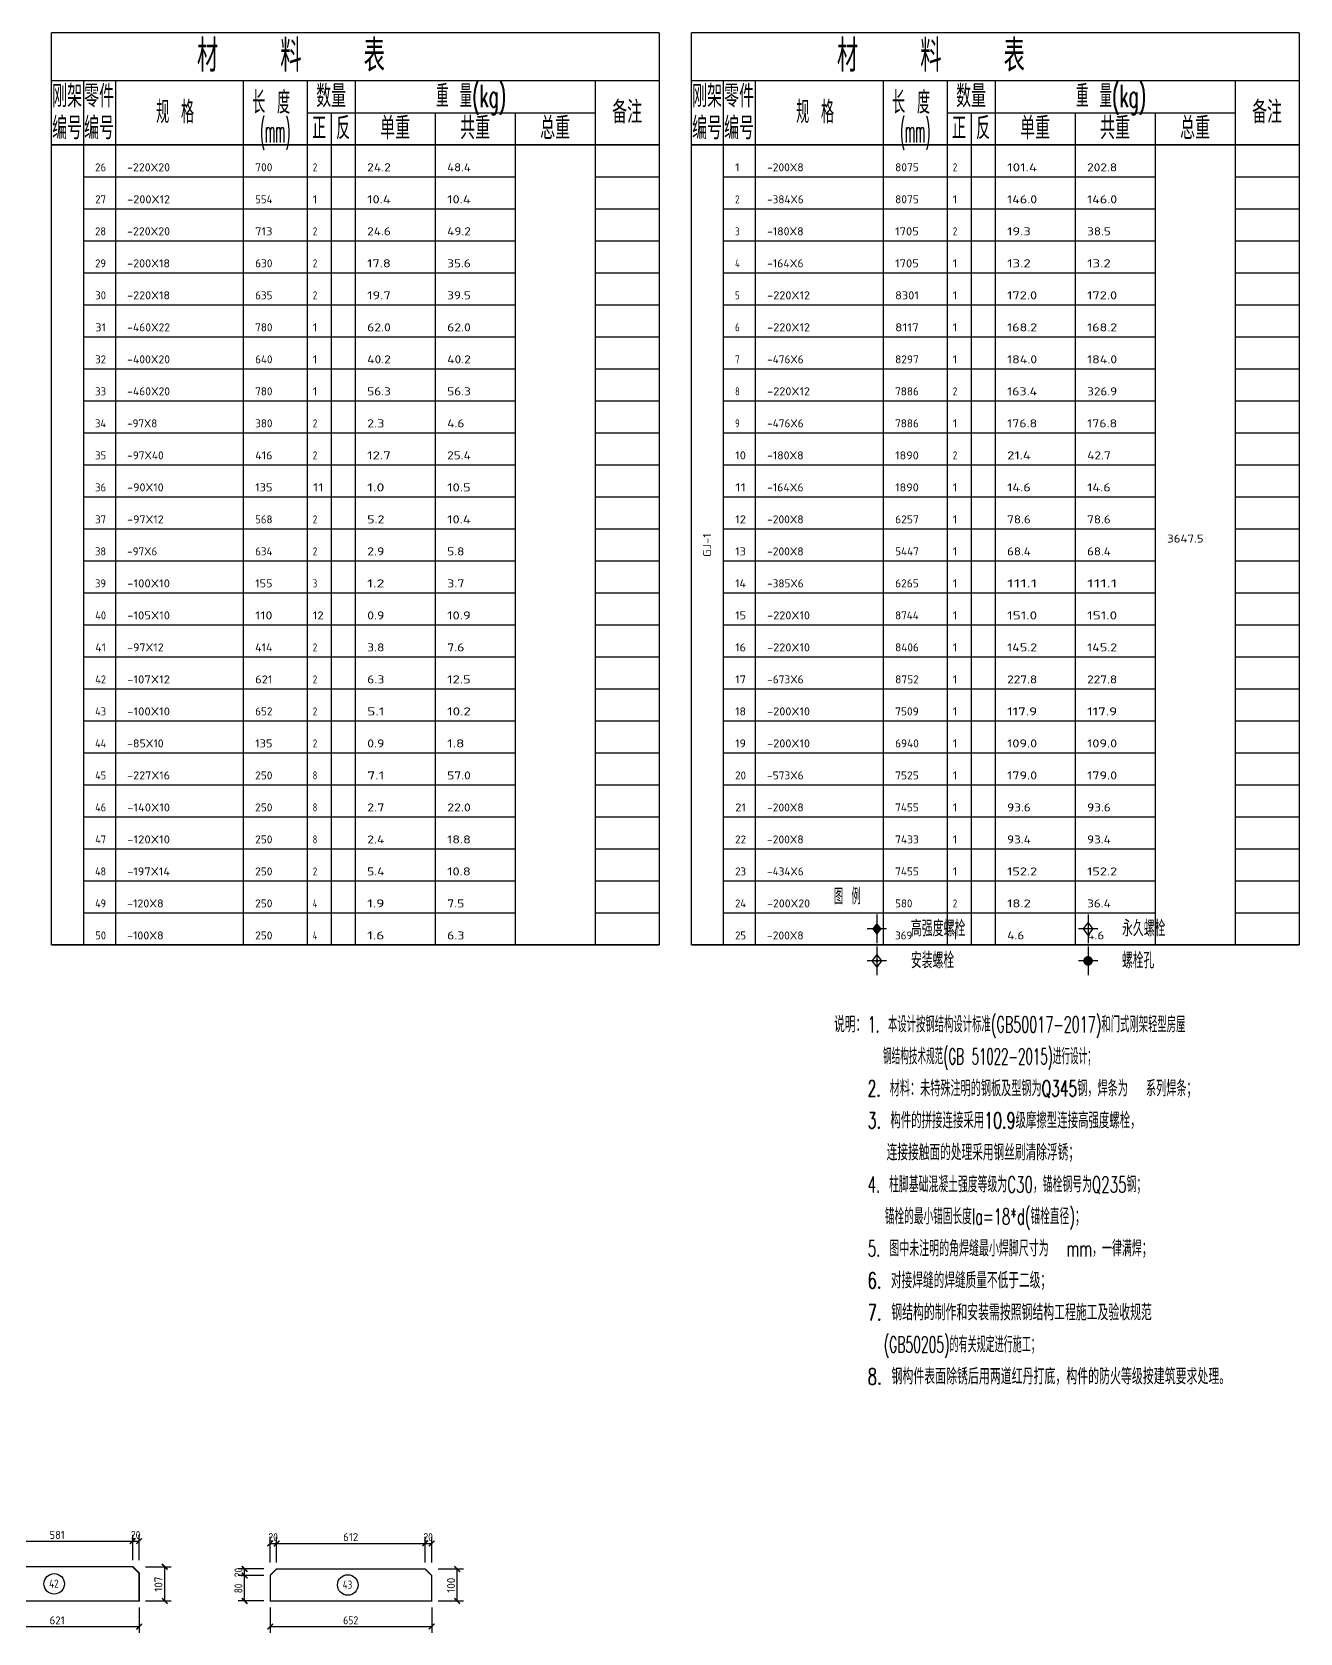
# Model space of a CAD drawing. Extents: x 14207793 to 14719554, y -1675802 to -1228715.
# Drawn here: x 14568958 to 14608585, y -1284293 to -1234270 of the extents above; entities that cross this region are included whole.
import ezdxf
from ezdxf.enums import TextEntityAlignment as Align

# ---------------------------------------------------------------- set-up
doc = ezdxf.new("R2010")
doc.units = 0
doc.header["$LTSCALE"] = 500
doc.header["$MEASUREMENT"] = 0
for name, color, linetype in [('10', 1, 'CONTINUOUS'), ('13', 253, 'CONTINUOUS'), ('130', 253, 'CONTINUOUS'), ('15', 3, 'CONTINUOUS'), ('尺寸标注', 253, 'CONTINUOUS'), ('编号标注', 253, 'CONTINUOUS')]:
    doc.layers.add(name, color=color, linetype=linetype)
doc.styles.add('HZ', font='txt', dxfattribs={"width": 0.8, "bigfont": 'hztxt'})
doc.styles.get("Standard").update_dxf_attribs({"font": 'SYSZ.shx', "width": 0.75, "bigfont": 'SYFS.shx'})

msp = doc.modelspace()

# ---------------------------------------------------------------- linework, layer by layer
at = {"layer": '10', "color": 253}
for p, q in [((14595362.5, -1261842.88), (14595362.5, -1262742.88)), ((14601962.5, -1261842.88), (14601962.5, -1262742.88)), ((14595662.5, -1262292.88), (14595062.5, -1262292.88)), ((14602262.5, -1262292.88), (14601662.5, -1262292.88)), ((14595362.5, -1262842.88), (14595362.5, -1263742.88)), ((14601962.5, -1262842.88), (14601962.5, -1263742.88)), ((14595662.5, -1263292.88), (14595062.5, -1263292.88)), ((14602262.5, -1263292.88), (14601662.5, -1263292.88))]:
    msp.add_line(p, q, dxfattribs=at)
at = {"layer": '10', "color": 1, "const_width": 45}
for points in [[(14601962.5, -1262097.88), (14601812.5, -1262292.88), (14601962.5, -1262487.88), (14602112.5, -1262292.88), (14601962.5, -1262097.88)], [(14595362.5, -1263097.88), (14595212.5, -1263292.88), (14595362.5, -1263487.88), (14595512.5, -1263292.88), (14595362.5, -1263097.88)]]:
    msp.add_lwpolyline(points, dxfattribs=at)
at = {"layer": '10'}
for points, const_width in [([(14595385, -1263292.88, 1), (14595340, -1263292.88, 1), (14595385, -1263292.88, 1)], 45), ([(14602037.5, -1263292.88, 1), (14601887.5, -1263292.88, 1), (14602037.5, -1263292.88, 1)], 150)]:
    msp.add_lwpolyline(points, format="xyb", dxfattribs=dict(at, const_width=const_width))
msp.add_solid([(14595362.5, -1262097.88), (14595212.5, -1262292.88), (14595512.5, -1262292.88), (14595362.5, -1262487.88)], dxfattribs=at)
at = {"layer": '13'}
for p, q in [((14570562.5, -1235792.88), (14570562.5, -1236792.88)), ((14571562.5, -1235792.88), (14571562.5, -1236792.88)), ((14575562.5, -1235792.88), (14575562.5, -1236792.88)), ((14577562.5, -1235792.88), (14577562.5, -1236792.88)), ((14579062.5, -1235792.88), (14579062.5, -1236792.88)), ((14586562.5, -1235792.88), (14586562.5, -1236792.88)), ((14590562.5, -1235792.88), (14590562.5, -1236792.88)), ((14591562.5, -1235792.88), (14591562.5, -1236792.88)), ((14595562.5, -1235792.88), (14595562.5, -1236792.88)), ((14597562.5, -1235792.88), (14597562.5, -1236792.88)), ((14599062.5, -1235792.88), (14599062.5, -1236792.88)), ((14606562.5, -1235792.88), (14606562.5, -1236792.88)), ((14570562.5, -1236792.88), (14570562.5, -1237792.88)), ((14571562.5, -1236792.88), (14571562.5, -1237792.88)), ((14575562.5, -1236792.88), (14575562.5, -1237792.88)), ((14577562.5, -1236792.88), (14577562.5, -1237792.88)), ((14577562.5, -1236792.88), (14586562.5, -1236792.88)), ((14578312.5, -1236792.88), (14578312.5, -1237792.88)), ((14579062.5, -1236792.88), (14579062.5, -1237792.88)), ((14581562.5, -1236792.88), (14581562.5, -1237792.88)), ((14584062.5, -1236792.88), (14584062.5, -1237792.88)), ((14586562.5, -1236792.88), (14586562.5, -1237792.88)), ((14590562.5, -1236792.88), (14590562.5, -1237792.88)), ((14591562.5, -1236792.88), (14591562.5, -1237792.88)), ((14595562.5, -1236792.88), (14595562.5, -1237792.88)), ((14597562.5, -1236792.88), (14597562.5, -1237792.88)), ((14597562.5, -1236792.88), (14606562.5, -1236792.88)), ((14598312.5, -1236792.88), (14598312.5, -1237792.88)), ((14599062.5, -1236792.88), (14599062.5, -1237792.88)), ((14601562.5, -1236792.88), (14601562.5, -1237792.88)), ((14604062.5, -1236792.88), (14604062.5, -1237792.88)), ((14606562.5, -1236792.88), (14606562.5, -1237792.88)), ((14569562.5, -1237792.88), (14588562.5, -1237792.88)), ((14570562.5, -1237792.88), (14570562.5, -1262792.88)), ((14571562.5, -1237792.88), (14571562.5, -1262792.88)), ((14575562.5, -1237792.88), (14575562.5, -1262792.88)), ((14577562.5, -1237792.88), (14577562.5, -1262792.88)), ((14578312.5, -1237792.88), (14578312.5, -1262792.88)), ((14579062.5, -1237792.88), (14579062.5, -1262792.88)), ((14581562.5, -1237792.88), (14581562.5, -1262792.88)), ((14584062.5, -1237792.88), (14584062.5, -1262792.88)), ((14586562.5, -1237792.88), (14586562.5, -1262792.88)), ((14589562.5, -1237792.88), (14608562.5, -1237792.88)), ((14590562.5, -1237792.88), (14590562.5, -1262792.88)), ((14591562.5, -1237792.88), (14591562.5, -1262792.88)), ((14595562.5, -1237792.88), (14595562.5, -1262792.88)), ((14597562.5, -1237792.88), (14597562.5, -1262792.88)), ((14598312.5, -1237792.88), (14598312.5, -1262792.88)), ((14599062.5, -1237792.88), (14599062.5, -1262792.88)), ((14601562.5, -1237792.88), (14601562.5, -1262792.88)), ((14604062.5, -1237792.88), (14604062.5, -1262792.88)), ((14606562.5, -1237792.88), (14606562.5, -1262792.88)), ((14570562.5, -1238792.88), (14584062.5, -1238792.88)), ((14586562.5, -1238792.88), (14588562.5, -1238792.88)), ((14590562.5, -1238792.88), (14604062.5, -1238792.88)), ((14606562.5, -1238792.88), (14608562.5, -1238792.88)), ((14570562.5, -1239792.88), (14584062.5, -1239792.88)), ((14586562.5, -1239792.88), (14588562.5, -1239792.88)), ((14590562.5, -1239792.88), (14604062.5, -1239792.88)), ((14606562.5, -1239792.88), (14608562.5, -1239792.88)), ((14570562.5, -1240792.88), (14584062.5, -1240792.88)), ((14586562.5, -1240792.88), (14588562.5, -1240792.88)), ((14590562.5, -1240792.88), (14604062.5, -1240792.88)), ((14606562.5, -1240792.88), (14608562.5, -1240792.88)), ((14570562.5, -1241792.88), (14584062.5, -1241792.88)), ((14586562.5, -1241792.88), (14588562.5, -1241792.88)), ((14590562.5, -1241792.88), (14604062.5, -1241792.88)), ((14606562.5, -1241792.88), (14608562.5, -1241792.88)), ((14570562.5, -1242792.88), (14584062.5, -1242792.88)), ((14586562.5, -1242792.88), (14588562.5, -1242792.88)), ((14590562.5, -1242792.88), (14604062.5, -1242792.88)), ((14606562.5, -1242792.88), (14608562.5, -1242792.88)), ((14570562.5, -1243792.88), (14584062.5, -1243792.88)), ((14586562.5, -1243792.88), (14588562.5, -1243792.88)), ((14590562.5, -1243792.88), (14604062.5, -1243792.88)), ((14606562.5, -1243792.88), (14608562.5, -1243792.88)), ((14570562.5, -1244792.88), (14584062.5, -1244792.88)), ((14586562.5, -1244792.88), (14588562.5, -1244792.88)), ((14590562.5, -1244792.88), (14604062.5, -1244792.88)), ((14606562.5, -1244792.88), (14608562.5, -1244792.88)), ((14570562.5, -1245792.88), (14584062.5, -1245792.88)), ((14586562.5, -1245792.88), (14588562.5, -1245792.88)), ((14590562.5, -1245792.88), (14604062.5, -1245792.88)), ((14606562.5, -1245792.88), (14608562.5, -1245792.88)), ((14570562.5, -1246792.88), (14584062.5, -1246792.88)), ((14586562.5, -1246792.88), (14588562.5, -1246792.88)), ((14590562.5, -1246792.88), (14604062.5, -1246792.88)), ((14606562.5, -1246792.88), (14608562.5, -1246792.88)), ((14570562.5, -1247792.88), (14584062.5, -1247792.88)), ((14586562.5, -1247792.88), (14588562.5, -1247792.88)), ((14590562.5, -1247792.88), (14604062.5, -1247792.88)), ((14606562.5, -1247792.88), (14608562.5, -1247792.88)), ((14570562.5, -1248792.88), (14584062.5, -1248792.88)), ((14586562.5, -1248792.88), (14588562.5, -1248792.88)), ((14590562.5, -1248792.88), (14604062.5, -1248792.88)), ((14606562.5, -1248792.88), (14608562.5, -1248792.88)), ((14570562.5, -1249792.88), (14584062.5, -1249792.88)), ((14586562.5, -1249792.88), (14588562.5, -1249792.88)), ((14590562.5, -1249792.88), (14604062.5, -1249792.88)), ((14606562.5, -1249792.88), (14608562.5, -1249792.88)), ((14570562.5, -1250792.88), (14584062.5, -1250792.88)), ((14586562.5, -1250792.88), (14588562.5, -1250792.88)), ((14590562.5, -1250792.88), (14604062.5, -1250792.88)), ((14606562.5, -1250792.88), (14608562.5, -1250792.88)), ((14570562.5, -1251792.88), (14584062.5, -1251792.88)), ((14586562.5, -1251792.88), (14588562.5, -1251792.88)), ((14590562.5, -1251792.88), (14604062.5, -1251792.88)), ((14606562.5, -1251792.88), (14608562.5, -1251792.88)), ((14570562.5, -1252792.88), (14584062.5, -1252792.88)), ((14586562.5, -1252792.88), (14588562.5, -1252792.88)), ((14590562.5, -1252792.88), (14604062.5, -1252792.88)), ((14606562.5, -1252792.88), (14608562.5, -1252792.88)), ((14570562.5, -1253792.88), (14584062.5, -1253792.88)), ((14586562.5, -1253792.88), (14588562.5, -1253792.88)), ((14590562.5, -1253792.88), (14604062.5, -1253792.88)), ((14606562.5, -1253792.88), (14608562.5, -1253792.88)), ((14570562.5, -1254792.88), (14584062.5, -1254792.88)), ((14586562.5, -1254792.88), (14588562.5, -1254792.88)), ((14590562.5, -1254792.88), (14604062.5, -1254792.88)), ((14606562.5, -1254792.88), (14608562.5, -1254792.88)), ((14570562.5, -1255792.88), (14584062.5, -1255792.88)), ((14586562.5, -1255792.88), (14588562.5, -1255792.88)), ((14590562.5, -1255792.88), (14604062.5, -1255792.88)), ((14606562.5, -1255792.88), (14608562.5, -1255792.88)), ((14570562.5, -1256792.88), (14584062.5, -1256792.88)), ((14586562.5, -1256792.88), (14588562.5, -1256792.88)), ((14590562.5, -1256792.88), (14604062.5, -1256792.88)), ((14606562.5, -1256792.88), (14608562.5, -1256792.88)), ((14570562.5, -1257792.88), (14584062.5, -1257792.88)), ((14586562.5, -1257792.88), (14588562.5, -1257792.88)), ((14590562.5, -1257792.88), (14604062.5, -1257792.88)), ((14606562.5, -1257792.88), (14608562.5, -1257792.88)), ((14570562.5, -1258792.88), (14584062.5, -1258792.88)), ((14586562.5, -1258792.88), (14588562.5, -1258792.88)), ((14590562.5, -1258792.88), (14604062.5, -1258792.88)), ((14606562.5, -1258792.88), (14608562.5, -1258792.88)), ((14570562.5, -1259792.88), (14584062.5, -1259792.88)), ((14586562.5, -1259792.88), (14588562.5, -1259792.88)), ((14590562.5, -1259792.88), (14604062.5, -1259792.88)), ((14606562.5, -1259792.88), (14608562.5, -1259792.88)), ((14570562.5, -1260792.88), (14584062.5, -1260792.88)), ((14586562.5, -1260792.88), (14588562.5, -1260792.88)), ((14590562.5, -1260792.88), (14604062.5, -1260792.88)), ((14606562.5, -1260792.88), (14608562.5, -1260792.88)), ((14570562.5, -1261792.88), (14584062.5, -1261792.88)), ((14586562.5, -1261792.88), (14588562.5, -1261792.88)), ((14590562.5, -1261792.88), (14604062.5, -1261792.88)), ((14606562.5, -1261792.88), (14608562.5, -1261792.88))]:
    msp.add_line(p, q, dxfattribs=at)
at = {"layer": '13', "const_width": 45}
for points in [[(14569562.5, -1234292.88), (14569562.5, -1235792.88)], [(14569562.5, -1234292.88), (14588562.5, -1234292.88)], [(14588562.5, -1234292.88), (14588562.5, -1235792.88)], [(14589562.5, -1234292.88), (14589562.5, -1235792.88)], [(14589562.5, -1234292.88), (14608562.5, -1234292.88)], [(14608562.5, -1234292.88), (14608562.5, -1235792.88)], [(14569562.5, -1235792.88), (14569562.5, -1236792.88)], [(14569562.5, -1235792.88), (14588562.5, -1235792.88)], [(14588562.5, -1235792.88), (14588562.5, -1236792.88)], [(14589562.5, -1235792.88), (14589562.5, -1236792.88)], [(14589562.5, -1235792.88), (14608562.5, -1235792.88)], [(14608562.5, -1235792.88), (14608562.5, -1236792.88)], [(14569562.5, -1236792.88), (14569562.5, -1237792.88)], [(14588562.5, -1236792.88), (14588562.5, -1237792.88)], [(14589562.5, -1236792.88), (14589562.5, -1237792.88)], [(14608562.5, -1236792.88), (14608562.5, -1237792.88)], [(14569562.5, -1237792.88), (14569562.5, -1262792.88)], [(14569562.5, -1237792.88), (14588562.5, -1237792.88)], [(14588562.5, -1237792.88), (14588562.5, -1262792.88)], [(14589562.5, -1237792.88), (14589562.5, -1262792.88)], [(14589562.5, -1237792.88), (14608562.5, -1237792.88)], [(14608562.5, -1237792.88), (14608562.5, -1262792.88)], [(14569562.5, -1262792.88), (14588562.5, -1262792.88)], [(14589562.5, -1262792.88), (14608562.5, -1262792.88)]]:
    msp.add_lwpolyline(points, dxfattribs=at)
at = {"layer": '15', "const_width": 45}
for points in [[(14567198.12, -1283292.88), (14572305.73, -1283292.88), (14572305.73, -1282422.88), (14572105.73, -1282222.88), (14567398.12, -1282222.88), (14567198.12, -1282422.88), (14567198.12, -1283292.88)], [(14576403.91, -1283292.88), (14581448.44, -1283292.88), (14581448.44, -1282492.88), (14581248.44, -1282292.88), (14576603.91, -1282292.88), (14576403.91, -1282492.88), (14576403.91, -1283292.88)]]:
    msp.add_lwpolyline(points, dxfattribs=at)
at = {"layer": '尺寸标注'}
for p, q in [((14567398.12, -1281422.88), (14572105.73, -1281422.88)), ((14572105.73, -1282022.88), (14572105.73, -1281222.88)), ((14572105.73, -1282022.88), (14572105.73, -1281222.88)), ((14572105.73, -1281422.88), (14572305.73, -1281422.88)), ((14572305.73, -1282022.88), (14572305.73, -1281222.88)), ((14576403.91, -1282092.88), (14576403.91, -1281292.88)), ((14576403.91, -1281492.88), (14576603.91, -1281492.88)), ((14576603.91, -1282092.88), (14576603.91, -1281292.88)), ((14576603.91, -1282092.88), (14576603.91, -1281292.88)), ((14576603.91, -1281492.88), (14581248.44, -1281492.88)), ((14581248.44, -1282092.88), (14581248.44, -1281292.88)), ((14581248.44, -1282092.88), (14581248.44, -1281292.88)), ((14581248.44, -1281492.88), (14581448.44, -1281492.88)), ((14581448.44, -1282092.88), (14581448.44, -1281292.88)), ((14572505.73, -1282222.88), (14573305.73, -1282222.88)), ((14573105.73, -1283292.88), (14573105.73, -1282222.88)), ((14576203.91, -1282292.88), (14575403.91, -1282292.88)), ((14576203.91, -1282492.88), (14575403.91, -1282492.88)), ((14576203.91, -1282492.88), (14575403.91, -1282492.88)), ((14575603.91, -1282492.88), (14575603.91, -1282292.88)), ((14575603.91, -1283292.88), (14575603.91, -1282492.88)), ((14581648.44, -1282292.88), (14582448.44, -1282292.88)), ((14582248.44, -1283292.88), (14582248.44, -1282292.88)), ((14572305.73, -1283492.88), (14572305.73, -1284292.88)), ((14572505.73, -1283292.88), (14573305.73, -1283292.88)), ((14576203.91, -1283292.88), (14575403.91, -1283292.88)), ((14576403.91, -1283492.88), (14576403.91, -1284292.88)), ((14581448.44, -1283492.88), (14581448.44, -1284292.88)), ((14581648.44, -1283292.88), (14582448.44, -1283292.88)), ((14567198.12, -1284092.88), (14572305.73, -1284092.88)), ((14576403.91, -1284092.88), (14581448.44, -1284092.88))]:
    msp.add_line(p, q, dxfattribs=at)
at = {"layer": '尺寸标注', "const_width": 45}
for points in [[(14572017.35, -1281511.27), (14572194.12, -1281334.5)], [(14572017.35, -1281511.27), (14572194.12, -1281334.5)], [(14572217.35, -1281511.27), (14572394.12, -1281334.5)], [(14576315.52, -1281581.27), (14576492.29, -1281404.5)], [(14576515.52, -1281581.27), (14576692.29, -1281404.5)], [(14576515.52, -1281581.27), (14576692.29, -1281404.5)], [(14581160.05, -1281581.27), (14581336.83, -1281404.5)], [(14581160.05, -1281581.27), (14581336.83, -1281404.5)], [(14581360.05, -1281581.27), (14581536.83, -1281404.5)], [(14573017.35, -1282134.5), (14573194.12, -1282311.27)], [(14575515.52, -1282204.5), (14575692.29, -1282381.27)], [(14575515.52, -1282404.5), (14575692.29, -1282581.27)], [(14575515.52, -1282404.5), (14575692.29, -1282581.27)], [(14582160.05, -1282204.5), (14582336.83, -1282381.27)], [(14573017.35, -1283204.5), (14573194.12, -1283381.27)], [(14575515.52, -1283204.5), (14575692.29, -1283381.27)], [(14582160.05, -1283204.5), (14582336.83, -1283381.27)], [(14572217.35, -1284181.27), (14572394.12, -1284004.5)], [(14576315.52, -1284181.27), (14576492.29, -1284004.5)], [(14581360.05, -1284181.27), (14581536.83, -1284004.5)]]:
    msp.add_lwpolyline(points, dxfattribs=at)
at = {"layer": '编号标注'}
for centre in [(14569651.93, -1282757.88), (14578826.17, -1282792.88)]:
    msp.add_circle(centre, 320, dxfattribs=at)

# ---------------------------------------------------------------- texts
at = {"layer": '13', "style": 'HZ'}
for s, height, width, p, p2 in [('材   料   表', 1000, 0.805884, (14574112.5, -1235512.88), (14579987.5, -1235512.88)), ('材   料   表', 1000, 0.805884, (14594112.5, -1235512.88), (14599987.5, -1235512.88)), ('刚架', 700, 0.702848, (14569587.5, -1236621.88), (14570525, -1236621.88)), ('零件', 700, 0.694242, (14570587.5, -1236621.88), (14571525, -1236621.88)), ('长 度', 700, 0.639672, (14575837.5, -1236821.88), (14577025, -1236821.88)), ('数量', 700, 0.697087, (14577837.5, -1236621.88), (14578775, -1236621.88)), ('重 量(kg)', 700, 0.634766, (14581587.5, -1236621.88), (14583775, -1236621.88)), ('刚架', 700, 0.702848, (14589587.5, -1236621.88), (14590525, -1236621.88)), ('零件', 700, 0.694242, (14590587.5, -1236621.88), (14591525, -1236621.88)), ('长 度', 700, 0.639672, (14595837.5, -1236821.88), (14597025, -1236821.88)), ('数量', 700, 0.697087, (14597837.5, -1236621.88), (14598775, -1236621.88)), ('重 量(kg)', 700, 0.634766, (14601587.5, -1236621.88), (14603775, -1236621.88)), ('规 格', 700, 0.630315, (14572837.5, -1237121.88), (14574025, -1237121.88)), ('备注', 700, 0.688621, (14587087.5, -1237121.88), (14588025, -1237121.88)), ('规 格', 700, 0.630315, (14592837.5, -1237121.88), (14594025, -1237121.88)), ('备注', 700, 0.688621, (14607087.5, -1237121.88), (14608025, -1237121.88)), ('编号', 700, 0.702848, (14569587.5, -1237621.88), (14570525, -1237621.88)), ('编号', 700, 0.702848, (14570587.5, -1237621.88), (14571525, -1237621.88)), ('(mm)', 700, 0.429894, (14576087.5, -1237721.88), (14577025, -1237721.88)), ('正', 700, 0.672669, (14577712.5, -1237621.88), (14578150, -1237621.88)), ('反', 700, 0.684267, (14578462.5, -1237621.88), (14578900, -1237621.88)), ('单重', 700, 0.702848, (14579837.5, -1237621.88), (14580775, -1237621.88)), ('共重', 700, 0.702848, (14582337.5, -1237621.88), (14583275, -1237621.88)), ('总重', 700, 0.702848, (14584837.5, -1237621.88), (14585775, -1237621.88)), ('编号', 700, 0.702848, (14589587.5, -1237621.88), (14590525, -1237621.88)), ('编号', 700, 0.702848, (14590587.5, -1237621.88), (14591525, -1237621.88)), ('(mm)', 700, 0.429894, (14596087.5, -1237721.88), (14597025, -1237721.88)), ('正', 700, 0.672669, (14597712.5, -1237621.88), (14598150, -1237621.88)), ('反', 700, 0.684267, (14598462.5, -1237621.88), (14598900, -1237621.88)), ('单重', 700, 0.702848, (14599837.5, -1237621.88), (14600775, -1237621.88)), ('共重', 700, 0.702848, (14602337.5, -1237621.88), (14603275, -1237621.88)), ('总重', 700, 0.702848, (14604837.5, -1237621.88), (14605775, -1237621.88)), ('图 例', 500, 0.638248, (14594023.76, -1261527.88), (14594855.01, -1261527.88))]:
    msp.add_text(s, height=height, dxfattribs=dict(at, width=width)).set_placement(p, p2, align=Align.FIT)
at = {"layer": '13'}
for s, width, p, p2 in [('26', 0.865445, (14570932.5, -1238622.88), (14571272.5, -1238622.88)), ('-220X20', 0.803998, (14571932.5, -1238622.88), (14573272.5, -1238622.88)), ('700', 0.839994, (14575932.5, -1238622.88), (14576472.5, -1238622.88)), ('2', 0.840015, (14577732.5, -1238622.88), (14577872.5, -1238622.88)), ('24.2', 0.971253, (14579432.5, -1238622.88), (14580172.5, -1238622.88)), ('48.4', 0.956311, (14581932.5, -1238622.88), (14582672.5, -1238622.88)), ('1', 2.352041, (14590932.5, -1238622.88), (14591072.5, -1238622.88)), ('-200X8', 0.798002, (14591932.5, -1238622.88), (14593072.5, -1238622.88)), ('8075', 0.840003, (14595932.5, -1238622.88), (14596672.5, -1238622.88)), ('2', 0.840015, (14597732.5, -1238622.88), (14597872.5, -1238622.88)), ('101.4', 1.025457, (14599432.5, -1238622.88), (14600372.5, -1238622.88)), ('202.8', 0.940002, (14601932.5, -1238622.88), (14602872.5, -1238622.88)), ('27', 0.839991, (14570932.5, -1239622.88), (14571272.5, -1239622.88)), ('-200X12', 0.827645, (14571932.5, -1239622.88), (14573272.5, -1239622.88)), ('554', 0.824722, (14575932.5, -1239622.88), (14576472.5, -1239622.88)), ('1', 2.352041, (14577732.5, -1239622.88), (14577872.5, -1239622.88)), ('10.4', 1.01902, (14579432.5, -1239622.88), (14580172.5, -1239622.88)), ('10.4', 1.01902, (14581932.5, -1239622.88), (14582672.5, -1239622.88)), ('2', 0.840015, (14590932.5, -1239622.88), (14591072.5, -1239622.88)), ('-384X6', 0.804708, (14591932.5, -1239622.88), (14593072.5, -1239622.88)), ('8075', 0.840003, (14595932.5, -1239622.88), (14596672.5, -1239622.88)), ('1', 2.352041, (14597732.5, -1239622.88), (14597872.5, -1239622.88)), ('146.0', 0.987003, (14599432.5, -1239622.88), (14600372.5, -1239622.88)), ('146.0', 0.987003, (14601932.5, -1239622.88), (14602872.5, -1239622.88)), ('28', 0.839991, (14570932.5, -1240622.88), (14571272.5, -1240622.88)), ('-220X20', 0.803998, (14571932.5, -1240622.88), (14573272.5, -1240622.88)), ('713', 0.907194, (14575932.5, -1240622.88), (14576472.5, -1240622.88)), ('2', 0.840015, (14577732.5, -1240622.88), (14577872.5, -1240622.88)), ('24.6', 0.98667, (14579432.5, -1240622.88), (14580172.5, -1240622.88)), ('49.2', 0.971253, (14581932.5, -1240622.88), (14582672.5, -1240622.88)), ('3', 0.840015, (14590932.5, -1240622.88), (14591072.5, -1240622.88)), ('-180X8', 0.825519, (14591932.5, -1240622.88), (14593072.5, -1240622.88)), ('1705', 0.888003, (14595932.5, -1240622.88), (14596672.5, -1240622.88)), ('2', 0.840015, (14597732.5, -1240622.88), (14597872.5, -1240622.88)), ('19.3', 1.036003, (14599432.5, -1240622.88), (14600172.5, -1240622.88)), ('38.5', 0.971253, (14601932.5, -1240622.88), (14602672.5, -1240622.88)), ('29', 0.865445, (14570932.5, -1241622.88), (14571272.5, -1241622.88)), ('-200X18', 0.827645, (14571932.5, -1241622.88), (14573272.5, -1241622.88)), ('630', 0.839994, (14575932.5, -1241622.88), (14576472.5, -1241622.88)), ('2', 0.840015, (14577732.5, -1241622.88), (14577872.5, -1241622.88)), ('17.8', 1.036003, (14579432.5, -1241622.88), (14580172.5, -1241622.88)), ('35.6', 0.98667, (14581932.5, -1241622.88), (14582672.5, -1241622.88)), ('4', 0.784014, (14590932.5, -1241622.88), (14591072.5, -1241622.88)), ('-164X6', 0.832697, (14591932.5, -1241622.88), (14593072.5, -1241622.88)), ('1705', 0.888003, (14595932.5, -1241622.88), (14596672.5, -1241622.88)), ('1', 2.352041, (14597732.5, -1241622.88), (14597872.5, -1241622.88)), ('13.2', 1.036003, (14599432.5, -1241622.88), (14600172.5, -1241622.88)), ('13.2', 1.036003, (14601932.5, -1241622.88), (14602672.5, -1241622.88)), ('30', 0.839991, (14570932.5, -1242622.88), (14571272.5, -1242622.88)), ('-220X18', 0.827645, (14571932.5, -1242622.88), (14573272.5, -1242622.88)), ('635', 0.839994, (14575932.5, -1242622.88), (14576472.5, -1242622.88)), ('2', 0.840015, (14577732.5, -1242622.88), (14577872.5, -1242622.88)), ('19.7', 1.036003, (14579432.5, -1242622.88), (14580172.5, -1242622.88)), ('39.5', 0.971253, (14581932.5, -1242622.88), (14582672.5, -1242622.88)), ('5', 0.840015, (14590932.5, -1242622.88), (14591072.5, -1242622.88)), ('-220X12', 0.827649, (14591932.5, -1242622.88), (14593272.5, -1242622.88)), ('8301', 0.956311, (14595932.5, -1242622.88), (14596672.5, -1242622.88)), ('1', 2.352041, (14597732.5, -1242622.88), (14597872.5, -1242622.88)), ('172.0', 0.987003, (14599432.5, -1242622.88), (14600372.5, -1242622.88)), ('172.0', 0.987003, (14601932.5, -1242622.88), (14602872.5, -1242622.88)), ('31', 1.142388, (14570932.5, -1243622.88), (14571272.5, -1243622.88)), ('-460X22', 0.803998, (14571932.5, -1243622.88), (14573272.5, -1243622.88)), ('780', 0.839994, (14575932.5, -1243622.88), (14576472.5, -1243622.88)), ('1', 2.352041, (14577732.5, -1243622.88), (14577872.5, -1243622.88)), ('62.0', 0.971253, (14579432.5, -1243622.88), (14580172.5, -1243622.88)), ('62.0', 0.971253, (14581932.5, -1243622.88), (14582672.5, -1243622.88)), ('6', 0.904631, (14590932.5, -1243622.88), (14591072.5, -1243622.88)), ('-220X12', 0.827649, (14591932.5, -1243622.88), (14593272.5, -1243622.88)), ('8117', 0.941821, (14595932.5, -1243622.88), (14596672.5, -1243622.88)), ('1', 2.352041, (14597732.5, -1243622.88), (14597872.5, -1243622.88)), ('168.2', 0.987003, (14599432.5, -1243622.88), (14600372.5, -1243622.88)), ('168.2', 0.987003, (14601932.5, -1243622.88), (14602872.5, -1243622.88)), ('32', 0.839991, (14570932.5, -1244622.88), (14571272.5, -1244622.88)), ('-400X20', 0.803998, (14571932.5, -1244622.88), (14573272.5, -1244622.88)), ('640', 0.839994, (14575932.5, -1244622.88), (14576472.5, -1244622.88)), ('1', 2.352041, (14577732.5, -1244622.88), (14577872.5, -1244622.88)), ('40.2', 0.971253, (14579432.5, -1244622.88), (14580172.5, -1244622.88)), ('40.2', 0.971253, (14581932.5, -1244622.88), (14582672.5, -1244622.88)), ('7', 0.840015, (14590932.5, -1244622.88), (14591072.5, -1244622.88)), ('-476X6', 0.804708, (14591932.5, -1244622.88), (14593072.5, -1244622.88)), ('8297', 0.840003, (14595932.5, -1244622.88), (14596672.5, -1244622.88)), ('1', 2.352041, (14597732.5, -1244622.88), (14597872.5, -1244622.88)), ('184.0', 0.987003, (14599432.5, -1244622.88), (14600372.5, -1244622.88)), ('184.0', 0.987003, (14601932.5, -1244622.88), (14602872.5, -1244622.88)), ('33', 0.839991, (14570932.5, -1245622.88), (14571272.5, -1245622.88)), ('-460X20', 0.803998, (14571932.5, -1245622.88), (14573272.5, -1245622.88)), ('780', 0.839994, (14575932.5, -1245622.88), (14576472.5, -1245622.88)), ('1', 2.352041, (14577732.5, -1245622.88), (14577872.5, -1245622.88)), ('56.3', 0.971253, (14579432.5, -1245622.88), (14580172.5, -1245622.88)), ('56.3', 0.971253, (14581932.5, -1245622.88), (14582672.5, -1245622.88)), ('8', 0.840015, (14590932.5, -1245622.88), (14591072.5, -1245622.88)), ('-220X12', 0.827649, (14591932.5, -1245622.88), (14593272.5, -1245622.88)), ('7886', 0.85151, (14595932.5, -1245622.88), (14596672.5, -1245622.88)), ('2', 0.840015, (14597732.5, -1245622.88), (14597872.5, -1245622.88)), ('163.4', 0.974817, (14599432.5, -1245622.88), (14600372.5, -1245622.88)), ('326.9', 0.951328, (14601932.5, -1245622.88), (14602872.5, -1245622.88)), ('34', 0.815991, (14570932.5, -1246622.88), (14571272.5, -1246622.88)), ('-97X8', 0.789597, (14571932.5, -1246622.88), (14572872.5, -1246622.88)), ('380', 0.839994, (14575932.5, -1246622.88), (14576472.5, -1246622.88)), ('2', 0.840015, (14577732.5, -1246622.88), (14577872.5, -1246622.88)), ('2.3', 1.030914, (14579432.5, -1246622.88), (14579972.5, -1246622.88)), ('4.6', 1.054888, (14581932.5, -1246622.88), (14582472.5, -1246622.88)), ('9', 0.904631, (14590932.5, -1246622.88), (14591072.5, -1246622.88)), ('-476X6', 0.804708, (14591932.5, -1246622.88), (14593072.5, -1246622.88)), ('7886', 0.85151, (14595932.5, -1246622.88), (14596672.5, -1246622.88)), ('1', 2.352041, (14597732.5, -1246622.88), (14597872.5, -1246622.88)), ('176.8', 0.987003, (14599432.5, -1246622.88), (14600372.5, -1246622.88)), ('176.8', 0.987003, (14601932.5, -1246622.88), (14602872.5, -1246622.88)), ('35', 0.839991, (14570932.5, -1247622.88), (14571272.5, -1247622.88)), ('-97X40', 0.797997, (14571932.5, -1247622.88), (14573072.5, -1247622.88)), ('416', 0.925708, (14575932.5, -1247622.88), (14576472.5, -1247622.88)), ('2', 0.840015, (14577732.5, -1247622.88), (14577872.5, -1247622.88)), ('12.7', 1.036003, (14579432.5, -1247622.88), (14580172.5, -1247622.88)), ('25.4', 0.956311, (14581932.5, -1247622.88), (14582672.5, -1247622.88)), ('10', 0.952007, (14590932.5, -1247622.88), (14591272.5, -1247622.88)), ('-180X8', 0.825519, (14591932.5, -1247622.88), (14593072.5, -1247622.88)), ('1890', 0.888003, (14595932.5, -1247622.88), (14596672.5, -1247622.88)), ('2', 0.840015, (14597732.5, -1247622.88), (14597872.5, -1247622.88)), ('21.4', 1.01902, (14599432.5, -1247622.88), (14600172.5, -1247622.88)), ('42.7', 0.971253, (14601932.5, -1247622.88), (14602672.5, -1247622.88)), ('36', 0.865445, (14570932.5, -1248622.88), (14571272.5, -1248622.88)), ('-90X10', 0.825515, (14571932.5, -1248622.88), (14573072.5, -1248622.88)), ('135', 0.907194, (14575932.5, -1248622.88), (14576472.5, -1248622.88)), ('11', 1.36001, (14577732.5, -1248622.88), (14578072.5, -1248622.88)), ('1.0', 1.134005, (14579432.5, -1248622.88), (14579972.5, -1248622.88)), ('10.5', 1.036003, (14581932.5, -1248622.88), (14582672.5, -1248622.88)), ('11', 1.36001, (14590932.5, -1248622.88), (14591272.5, -1248622.88)), ('-164X6', 0.832697, (14591932.5, -1248622.88), (14593072.5, -1248622.88)), ('1890', 0.888003, (14595932.5, -1248622.88), (14596672.5, -1248622.88)), ('1', 2.352041, (14597732.5, -1248622.88), (14597872.5, -1248622.88)), ('14.6', 1.053563, (14599432.5, -1248622.88), (14600172.5, -1248622.88)), ('14.6', 1.053563, (14601932.5, -1248622.88), (14602672.5, -1248622.88)), ('37', 0.839991, (14570932.5, -1249622.88), (14571272.5, -1249622.88)), ('-97X12', 0.825515, (14571932.5, -1249622.88), (14573072.5, -1249622.88)), ('568', 0.839994, (14575932.5, -1249622.88), (14576472.5, -1249622.88)), ('2', 0.840015, (14577732.5, -1249622.88), (14577872.5, -1249622.88)), ('5.2', 1.030914, (14579432.5, -1249622.88), (14579972.5, -1249622.88)), ('10.4', 1.01902, (14581932.5, -1249622.88), (14582672.5, -1249622.88)), ('12', 0.952007, (14590932.5, -1249622.88), (14591272.5, -1249622.88)), ('-200X8', 0.798002, (14591932.5, -1249622.88), (14593072.5, -1249622.88)), ('6257', 0.840003, (14595932.5, -1249622.88), (14596672.5, -1249622.88)), ('1', 2.352041, (14597732.5, -1249622.88), (14597872.5, -1249622.88)), ('78.6', 0.98667, (14599432.5, -1249622.88), (14600172.5, -1249622.88)), ('78.6', 0.98667, (14601932.5, -1249622.88), (14602672.5, -1249622.88)), ('3647.5', 0.920771, (14604432.5, -1250222.88), (14605572.5, -1250222.88)), ('38', 0.839991, (14570932.5, -1250622.88), (14571272.5, -1250622.88)), ('-97X6', 0.797573, (14571932.5, -1250622.88), (14572872.5, -1250622.88)), ('634', 0.824722, (14575932.5, -1250622.88), (14576472.5, -1250622.88)), ('2', 0.840015, (14577732.5, -1250622.88), (14577872.5, -1250622.88)), ('2.9', 1.054888, (14579432.5, -1250622.88), (14579972.5, -1250622.88)), ('5.8', 1.030914, (14581932.5, -1250622.88), (14582472.5, -1250622.88)), ('13', 0.952007, (14590932.5, -1250622.88), (14591272.5, -1250622.88)), ('-200X8', 0.798002, (14591932.5, -1250622.88), (14593072.5, -1250622.88)), ('5447', 0.840003, (14595932.5, -1250622.88), (14596672.5, -1250622.88)), ('1', 2.352041, (14597732.5, -1250622.88), (14597872.5, -1250622.88)), ('68.4', 0.956311, (14599432.5, -1250622.88), (14600172.5, -1250622.88)), ('68.4', 0.956311, (14601932.5, -1250622.88), (14602672.5, -1250622.88)), ('39', 0.865445, (14570932.5, -1251622.88), (14571272.5, -1251622.88)), ('-100X10', 0.852725, (14571932.5, -1251622.88), (14573272.5, -1251622.88)), ('155', 0.907194, (14575932.5, -1251622.88), (14576472.5, -1251622.88)), ('3', 0.840015, (14577732.5, -1251622.88), (14577872.5, -1251622.88)), ('1.2', 1.134005, (14579432.5, -1251622.88), (14579972.5, -1251622.88)), ('3.7', 1.030914, (14581932.5, -1251622.88), (14582472.5, -1251622.88)), ('14', 0.921297, (14590932.5, -1251622.88), (14591272.5, -1251622.88)), ('-385X6', 0.804708, (14591932.5, -1251622.88), (14593072.5, -1251622.88)), ('6265', 0.840003, (14595932.5, -1251622.88), (14596672.5, -1251622.88)), ('1', 2.352041, (14597732.5, -1251622.88), (14597872.5, -1251622.88)), ('111.1', 1.253337, (14599432.5, -1251622.88), (14600372.5, -1251622.88)), ('111.1', 1.253337, (14601932.5, -1251622.88), (14602872.5, -1251622.88)), ('40', 0.839991, (14570932.5, -1252622.88), (14571272.5, -1252622.88)), ('-105X10', 0.852725, (14571932.5, -1252622.88), (14573272.5, -1252622.88)), ('110', 0.98608, (14575932.5, -1252622.88), (14576472.5, -1252622.88)), ('12', 0.952007, (14577732.5, -1252622.88), (14578072.5, -1252622.88)), ('0.9', 1.054888, (14579432.5, -1252622.88), (14579972.5, -1252622.88)), ('10.9', 1.053563, (14581932.5, -1252622.88), (14582672.5, -1252622.88)), ('15', 0.952007, (14590932.5, -1252622.88), (14591272.5, -1252622.88)), ('-220X10', 0.827649, (14591932.5, -1252622.88), (14593272.5, -1252622.88)), ('8744', 0.828803, (14595932.5, -1252622.88), (14596672.5, -1252622.88)), ('1', 2.352041, (14597732.5, -1252622.88), (14597872.5, -1252622.88)), ('151.0', 1.03895, (14599432.5, -1252622.88), (14600372.5, -1252622.88)), ('151.0', 1.03895, (14601932.5, -1252622.88), (14602872.5, -1252622.88)), ('41', 1.142388, (14570932.5, -1253622.88), (14571272.5, -1253622.88)), ('-97X12', 0.825515, (14571932.5, -1253622.88), (14573072.5, -1253622.88)), ('414', 0.889406, (14575932.5, -1253622.88), (14576472.5, -1253622.88)), ('2', 0.840015, (14577732.5, -1253622.88), (14577872.5, -1253622.88)), ('3.8', 1.030914, (14579432.5, -1253622.88), (14579972.5, -1253622.88)), ('7.6', 1.054888, (14581932.5, -1253622.88), (14582472.5, -1253622.88)), ('16', 0.984835, (14590932.5, -1253622.88), (14591272.5, -1253622.88)), ('-220X10', 0.827649, (14591932.5, -1253622.88), (14593272.5, -1253622.88)), ('8406', 0.85151, (14595932.5, -1253622.88), (14596672.5, -1253622.88)), ('1', 2.352041, (14597732.5, -1253622.88), (14597872.5, -1253622.88)), ('145.2', 0.987003, (14599432.5, -1253622.88), (14600372.5, -1253622.88)), ('145.2', 0.987003, (14601932.5, -1253622.88), (14602872.5, -1253622.88)), ('42', 0.839991, (14570932.5, -1254622.88), (14571272.5, -1254622.88)), ('-107X12', 0.852725, (14571932.5, -1254622.88), (14573272.5, -1254622.88)), ('621', 1.007993, (14575932.5, -1254622.88), (14576472.5, -1254622.88)), ('2', 0.840015, (14577732.5, -1254622.88), (14577872.5, -1254622.88)), ('6.3', 1.030914, (14579432.5, -1254622.88), (14579972.5, -1254622.88)), ('12.5', 1.036003, (14581932.5, -1254622.88), (14582672.5, -1254622.88)), ('17', 0.952007, (14590932.5, -1254622.88), (14591272.5, -1254622.88)), ('-673X6', 0.804708, (14591932.5, -1254622.88), (14593072.5, -1254622.88)), ('8752', 0.840003, (14595932.5, -1254622.88), (14596672.5, -1254622.88)), ('1', 2.352041, (14597732.5, -1254622.88), (14597872.5, -1254622.88)), ('227.8', 0.940002, (14599432.5, -1254622.88), (14600372.5, -1254622.88)), ('227.8', 0.940002, (14601932.5, -1254622.88), (14602872.5, -1254622.88)), ('43', 0.839991, (14570932.5, -1255622.88), (14571272.5, -1255622.88)), ('-100X10', 0.852725, (14571932.5, -1255622.88), (14573272.5, -1255622.88)), ('652', 0.839994, (14575932.5, -1255622.88), (14576472.5, -1255622.88)), ('2', 0.840015, (14577732.5, -1255622.88), (14577872.5, -1255622.88)), ('5.1', 1.296006, (14579432.5, -1255622.88), (14579972.5, -1255622.88)), ('10.2', 1.036003, (14581932.5, -1255622.88), (14582672.5, -1255622.88)), ('18', 0.952007, (14590932.5, -1255622.88), (14591272.5, -1255622.88)), ('-200X10', 0.827649, (14591932.5, -1255622.88), (14593272.5, -1255622.88)), ('7509', 0.85151, (14595932.5, -1255622.88), (14596672.5, -1255622.88)), ('1', 2.352041, (14597732.5, -1255622.88), (14597872.5, -1255622.88)), ('117.9', 1.052803, (14599432.5, -1255622.88), (14600372.5, -1255622.88)), ('117.9', 1.052803, (14601932.5, -1255622.88), (14602872.5, -1255622.88)), ('44', 0.815991, (14570932.5, -1256622.88), (14571272.5, -1256622.88)), ('-85X10', 0.825515, (14571932.5, -1256622.88), (14573072.5, -1256622.88)), ('135', 0.907194, (14575932.5, -1256622.88), (14576472.5, -1256622.88)), ('2', 0.840015, (14577732.5, -1256622.88), (14577872.5, -1256622.88)), ('0.9', 1.054888, (14579432.5, -1256622.88), (14579972.5, -1256622.88)), ('1.8', 1.134005, (14581932.5, -1256622.88), (14582472.5, -1256622.88)), ('19', 0.984835, (14590932.5, -1256622.88), (14591272.5, -1256622.88)), ('-200X10', 0.827649, (14591932.5, -1256622.88), (14593272.5, -1256622.88)), ('6940', 0.840003, (14595932.5, -1256622.88), (14596672.5, -1256622.88)), ('1', 2.352041, (14597732.5, -1256622.88), (14597872.5, -1256622.88)), ('109.0', 0.987003, (14599432.5, -1256622.88), (14600372.5, -1256622.88)), ('109.0', 0.987003, (14601932.5, -1256622.88), (14602872.5, -1256622.88)), ('45', 0.839991, (14570932.5, -1257622.88), (14571272.5, -1257622.88)), ('-227X16', 0.833775, (14571932.5, -1257622.88), (14573272.5, -1257622.88)), ('250', 0.839994, (14575932.5, -1257622.88), (14576472.5, -1257622.88)), ('8', 0.840015, (14577732.5, -1257622.88), (14577872.5, -1257622.88)), ('7.1', 1.296006, (14579432.5, -1257622.88), (14579972.5, -1257622.88)), ('57.0', 0.971253, (14581932.5, -1257622.88), (14582672.5, -1257622.88)), ('20', 0.840006, (14590932.5, -1257622.88), (14591272.5, -1257622.88)), ('-573X6', 0.804708, (14591932.5, -1257622.88), (14593072.5, -1257622.88)), ('7525', 0.840003, (14595932.5, -1257622.88), (14596672.5, -1257622.88)), ('1', 2.352041, (14597732.5, -1257622.88), (14597872.5, -1257622.88)), ('179.0', 0.987003, (14599432.5, -1257622.88), (14600372.5, -1257622.88)), ('179.0', 0.987003, (14601932.5, -1257622.88), (14602872.5, -1257622.88)), ('46', 0.865445, (14570932.5, -1258622.88), (14571272.5, -1258622.88)), ('-140X10', 0.852725, (14571932.5, -1258622.88), (14573272.5, -1258622.88)), ('250', 0.839994, (14575932.5, -1258622.88), (14576472.5, -1258622.88)), ('8', 0.840015, (14577732.5, -1258622.88), (14577872.5, -1258622.88)), ('2.7', 1.030914, (14579432.5, -1258622.88), (14579972.5, -1258622.88)), ('22.0', 0.971253, (14581932.5, -1258622.88), (14582672.5, -1258622.88)), ('21', 1.142408, (14590932.5, -1258622.88), (14591272.5, -1258622.88)), ('-200X8', 0.798002, (14591932.5, -1258622.88), (14593072.5, -1258622.88)), ('7455', 0.840003, (14595932.5, -1258622.88), (14596672.5, -1258622.88)), ('1', 2.352041, (14597732.5, -1258622.88), (14597872.5, -1258622.88)), ('93.6', 0.98667, (14599432.5, -1258622.88), (14600172.5, -1258622.88)), ('93.6', 0.98667, (14601932.5, -1258622.88), (14602672.5, -1258622.88)), ('47', 0.839991, (14570932.5, -1259622.88), (14571272.5, -1259622.88)), ('-120X10', 0.852725, (14571932.5, -1259622.88), (14573272.5, -1259622.88)), ('250', 0.839994, (14575932.5, -1259622.88), (14576472.5, -1259622.88)), ('8', 0.840015, (14577732.5, -1259622.88), (14577872.5, -1259622.88)), ('2.4', 1.008005, (14579432.5, -1259622.88), (14579972.5, -1259622.88)), ('18.8', 1.036003, (14581932.5, -1259622.88), (14582672.5, -1259622.88)), ('22', 0.840006, (14590932.5, -1259622.88), (14591272.5, -1259622.88)), ('-200X8', 0.798002, (14591932.5, -1259622.88), (14593072.5, -1259622.88)), ('7433', 0.840003, (14595932.5, -1259622.88), (14596672.5, -1259622.88)), ('1', 2.352041, (14597732.5, -1259622.88), (14597872.5, -1259622.88)), ('93.4', 0.956311, (14599432.5, -1259622.88), (14600172.5, -1259622.88)), ('93.4', 0.956311, (14601932.5, -1259622.88), (14602672.5, -1259622.88)), ('48', 0.839991, (14570932.5, -1260622.88), (14571272.5, -1260622.88)), ('-197X14', 0.846313, (14571932.5, -1260622.88), (14573272.5, -1260622.88)), ('250', 0.839994, (14575932.5, -1260622.88), (14576472.5, -1260622.88)), ('2', 0.840015, (14577732.5, -1260622.88), (14577872.5, -1260622.88)), ('5.4', 1.008005, (14579432.5, -1260622.88), (14579972.5, -1260622.88)), ('10.8', 1.036003, (14581932.5, -1260622.88), (14582672.5, -1260622.88)), ('23', 0.840006, (14590932.5, -1260622.88), (14591272.5, -1260622.88)), ('-434X6', 0.804708, (14591932.5, -1260622.88), (14593072.5, -1260622.88)), ('7455', 0.840003, (14595932.5, -1260622.88), (14596672.5, -1260622.88)), ('1', 2.352041, (14597732.5, -1260622.88), (14597872.5, -1260622.88)), ('152.2', 0.987003, (14599432.5, -1260622.88), (14600372.5, -1260622.88)), ('152.2', 0.987003, (14601932.5, -1260622.88), (14602872.5, -1260622.88)), ('49', 0.865445, (14570932.5, -1261622.88), (14571272.5, -1261622.88)), ('-120X8', 0.825515, (14571932.5, -1261622.88), (14573072.5, -1261622.88)), ('250', 0.839994, (14575932.5, -1261622.88), (14576472.5, -1261622.88)), ('4', 0.784014, (14577732.5, -1261622.88), (14577872.5, -1261622.88)), ('1.9', 1.163082, (14579432.5, -1261622.88), (14579972.5, -1261622.88)), ('7.5', 1.030914, (14581932.5, -1261622.88), (14582472.5, -1261622.88)), ('24', 0.816006, (14590932.5, -1261622.88), (14591272.5, -1261622.88)), ('-200X20', 0.804001, (14591932.5, -1261622.88), (14593272.5, -1261622.88)), ('580', 0.840004, (14595932.5, -1261622.88), (14596472.5, -1261622.88)), ('2', 0.840015, (14597732.5, -1261622.88), (14597872.5, -1261622.88)), ('18.2', 1.036003, (14599432.5, -1261622.88), (14600172.5, -1261622.88)), ('36.4', 0.956311, (14601932.5, -1261622.88), (14602672.5, -1261622.88)), ('50', 0.839991, (14570932.5, -1262622.88), (14571272.5, -1262622.88)), ('-100X8', 0.825515, (14571932.5, -1262622.88), (14573072.5, -1262622.88)), ('250', 0.839994, (14575932.5, -1262622.88), (14576472.5, -1262622.88)), ('4', 0.784014, (14577732.5, -1262622.88), (14577872.5, -1262622.88)), ('1.6', 1.163082, (14579432.5, -1262622.88), (14579972.5, -1262622.88)), ('6.3', 1.030914, (14581932.5, -1262622.88), (14582472.5, -1262622.88)), ('25', 0.840006, (14590932.5, -1262622.88), (14591272.5, -1262622.88)), ('-200X8', 0.798002, (14591932.5, -1262622.88), (14593072.5, -1262622.88)), ('369', 0.855853, (14595932.5, -1262622.88), (14596472.5, -1262622.88)), ('1', 2.352041, (14597732.5, -1262622.88), (14597872.5, -1262622.88)), ('4.6', 1.054888, (14599432.5, -1262622.88), (14599972.5, -1262622.88)), ('4.6', 1.054888, (14601932.5, -1262622.88), (14602472.5, -1262622.88))]:
    msp.add_text(s, height=250, dxfattribs=dict(at, width=width)).set_placement(p, p2, align=Align.FIT)
at = {"layer": '13', "width": 0.914117}
msp.add_text('GJ-1', height=250, rotation=90, dxfattribs=at).set_placement((14590180.01, -1250672.88), (14590180.01, -1249932.88), align=Align.FIT)
at = {"layer": '130', "style": 'HZ'}
for s, width, p, p2 in [('高强度螺栓', 0.687917, (14596423.76, -1262527.88), (14598130.01, -1262527.88)), ('永久螺栓', 0.684866, (14603023.76, -1262527.88), (14604380.01, -1262527.88)), ('安装螺栓', 0.684866, (14596423.76, -1263527.88), (14597780.01, -1263527.88)), ('螺栓孔', 0.690777, (14603023.76, -1263527.88), (14604030.01, -1263527.88)), ('说明：', 0.827144, (14594023.76, -1265527.88), (14595030.01, -1265527.88)), ('1. 本设计按钢结构设计标准(GB50017-2017)和门式刚架轻型房屋', 0.621945, (14595073.76, -1265527.88), (14605005.01, -1265527.88)), ('  钢结构技术规范(GB 51022-2015)进行设计；', 0.595933, (14595073.76, -1266527.88), (14602205.01, -1266527.88)), ('2. 材料：未特殊注明的钢板及型钢为Q345钢，焊条为  系列焊条；', 0.664742, (14595073.76, -1267527.88), (14605355.01, -1267527.88)), ('3. 构件的拼接连接采用10.9级摩擦型连接高强度螺栓，', 0.68645, (14595073.76, -1268527.88), (14603605.01, -1268527.88)), ('  连接接触面的处理采用钢丝刷清除浮锈；', 0.699274, (14595073.76, -1269527.88), (14601680.01, -1269527.88)), ('4. 柱脚基础混凝土强度等级为C30，锚栓钢号为Q235钢；', 0.649292, (14595073.76, -1270527.88), (14603780.01, -1270527.88)), ('  锚栓的最小锚固长度la=18*d(锚栓直径)；', 0.653906, (14595073.76, -1271527.88), (14601855.01, -1271527.88)), ('5. 图中未注明的角焊缝最小焊脚尺寸为  mm，一律满焊；', 0.655759, (14595073.76, -1272527.88), (14603955.01, -1272527.88)), ('6. 对接焊缝的焊缝质量不低于二级；', 0.702459, (14595073.76, -1273527.88), (14600805.01, -1273527.88)), ('7. 钢结构的制作和安装需按照钢结构工程施工及验收规范', 0.688312, (14595073.76, -1274527.88), (14603955.01, -1274527.88)), ('  (GB50205)的有关规定进行施工；', 0.617361, (14595073.76, -1275527.88), (14600455.01, -1275527.88)), ('8. 钢构件表面除锈后用两道红丹打底，构件的防火等级按建筑要求处理。', 0.702954, (14595073.76, -1276527.88), (14606405.01, -1276527.88))]:
    msp.add_text(s, height=500, dxfattribs=dict(at, width=width)).set_placement(p, p2, align=Align.FIT)
at = {"layer": '尺寸标注'}
for s, width, p, p2 in [('581', 0.881995, (14569506.93, -1281352.88), (14569979.43, -1281352.88)), ('20', 0.735009, (14572048.23, -1281352.88), (14572345.73, -1281352.88)), ('20', 0.735009, (14576346.41, -1281422.88), (14576643.91, -1281422.88)), ('612', 0.793796, (14578681.18, -1281422.88), (14579153.68, -1281422.88)), ('20', 0.734994, (14581190.94, -1281422.88), (14581488.44, -1281422.88)), ('621', 0.881995, (14569506.93, -1284022.88), (14569979.43, -1284022.88)), ('652', 0.734996, (14578681.18, -1284022.88), (14579153.68, -1284022.88))]:
    msp.add_text(s, height=250, dxfattribs=dict(at, width=width)).set_placement(p, p2, align=Align.FIT)
for s, width, p, p2 in [('107', 0.7938, (14573035.73, -1283002.88), (14573035.73, -1282530.38)), ('20', 0.735, (14575533.91, -1282550.38), (14575533.91, -1282252.88)), ('80', 0.735, (14575533.91, -1283050.38), (14575533.91, -1282752.88)), ('100', 0.7938, (14582178.44, -1283037.88), (14582178.44, -1282565.38))]:
    msp.add_text(s, height=250, rotation=90, dxfattribs=dict(at, width=width)).set_placement(p, p2, align=Align.FIT)
at = {"layer": '编号标注', "width": 0.734994}
for s, p, p2 in [('42', (14569494.43, -1282875.38), (14569791.93, -1282875.38)), ('43', (14578668.68, -1282910.38), (14578966.18, -1282910.38))]:
    msp.add_text(s, height=250, dxfattribs=at).set_placement(p, p2, align=Align.FIT)

doc.saveas('drawing.dxf')
